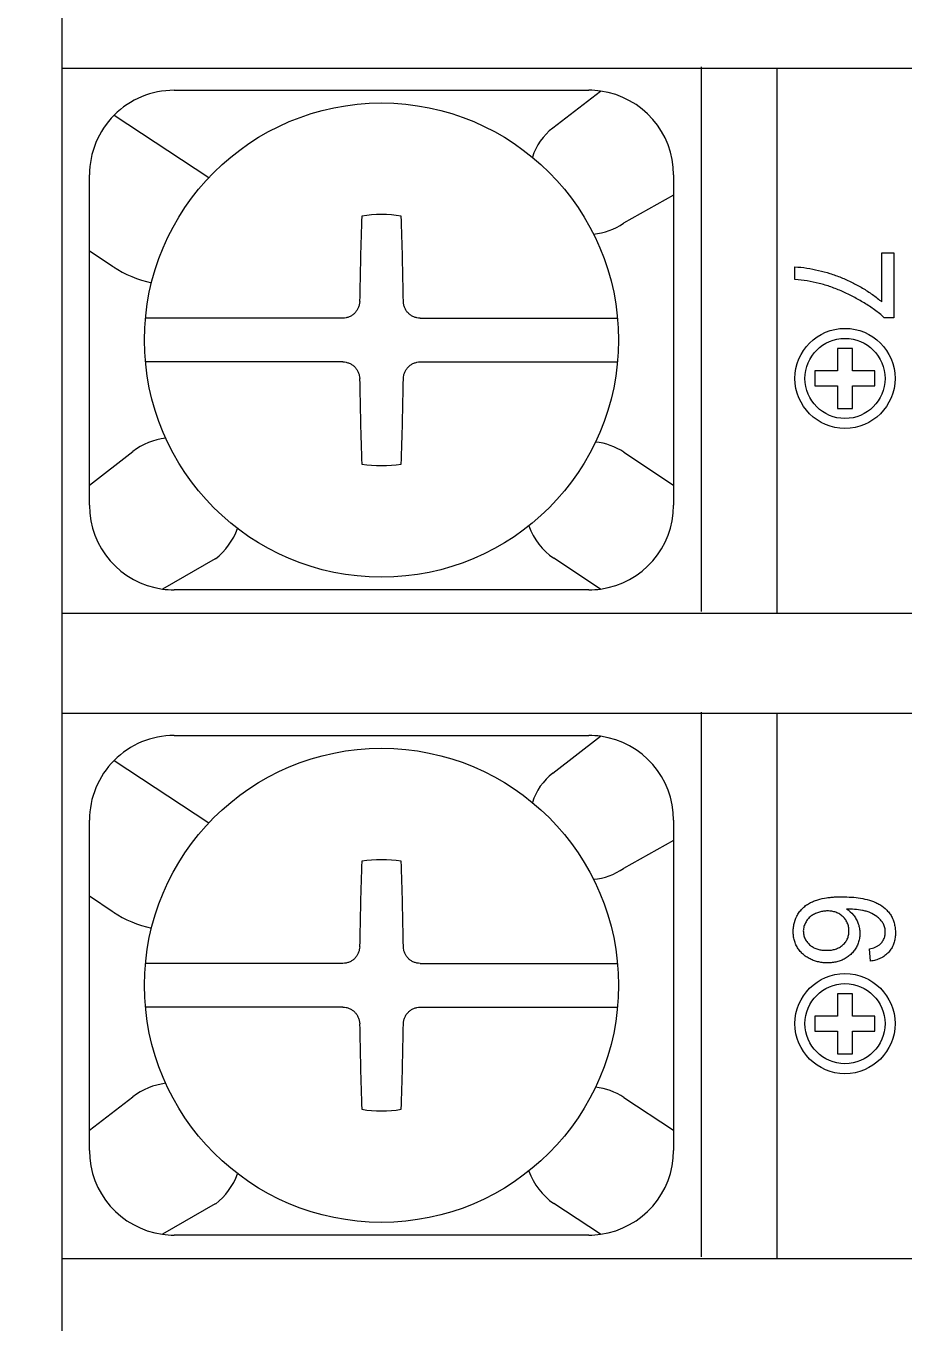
# Model space of a CAD drawing. Header units: millimetres. Extents: x 3555 to 3968, y -1583 to -1296.
# Drawn here: x 3705.1 to 3715.48, y -1423.97 to -1408.66 of the extents above; entities that cross this region are included whole.
import ezdxf

# ---------------------------------------------------------------- set-up
doc = ezdxf.new("R2010")
doc.units = ezdxf.units.MM
doc.styles.add('굴림', font='', dxfattribs={"width": 0.9})
doc.styles.get('굴림').set_extended_font_data('GulimChe')
doc.dimstyles.new('ISO-25', dxfattribs={"dimtxt": 1.7, "dimasz": 2, "dimexe": 1.25, "dimexo": 2, "dimtad": 1, "dimzin": 9, "dimdsep": 46, "dimtxsty": '굴림', "dimcen": 2.5, "dimclrd": 4, "dimclre": 4, "dimclrt": 4, "dimadec": 0, "dimazin": 0, "dimtfac": 1, "dimtmove": 0, "dimatfit": 3, "dimfxl": 1, "dimarcsym": 0})

msp = doc.modelspace()

# ---------------------------------------------------------------- linework, layer by layer
for p, q in [((3705.529, -1400.173), (3705.529, -1432.173)), ((3713.079, -1409.138), (3713.079, -1415.571)), ((3725.629, -1409.156), (3705.529, -1409.156)), ((3713.979, -1415.59), (3713.979, -1409.156)), ((3706.854, -1409.415), (3711.754, -1409.415)), ((3711.326, -1409.86), (3711.892, -1409.424)), ((3706.146, -1409.709), (3707.263, -1410.447)), ((3705.854, -1411.314), (3705.854, -1410.415)), ((3712.754, -1410.415), (3712.754, -1410.653)), ((3712.754, -1410.653), (3712.161, -1410.984)), ((3712.754, -1410.653), (3712.754, -1414.077)), ((3706.136, -1411.5), (3705.854, -1411.314)), ((3705.854, -1414.077), (3705.854, -1411.314)), ((3715.215, -1411.915), (3715.215, -1411.336)), ((3715.215, -1411.336), (3715.354, -1411.336)), ((3715.354, -1411.336), (3715.354, -1412.101)), ((3714.188, -1411.651), (3714.188, -1411.501)), ((3715.354, -1412.101), (3715.241, -1412.101)), ((3714.69, -1412.464), (3714.69, -1412.73)), ((3714.867, -1412.464), (3714.69, -1412.464)), ((3714.867, -1412.73), (3714.867, -1412.464)), ((3714.424, -1412.73), (3714.424, -1412.907)), ((3714.69, -1412.73), (3714.424, -1412.73)), ((3715.133, -1412.73), (3714.867, -1412.73)), ((3715.133, -1412.907), (3715.133, -1412.73)), ((3714.424, -1412.907), (3714.69, -1412.907)), ((3714.69, -1412.907), (3714.69, -1413.173)), ((3714.867, -1413.173), (3714.867, -1412.907)), ((3714.867, -1412.907), (3715.133, -1412.907)), ((3714.69, -1413.173), (3714.867, -1413.173)), ((3705.854, -1414.077), (3706.366, -1413.682)), ((3712.167, -1413.689), (3712.754, -1414.077)), ((3705.854, -1414.315), (3705.854, -1414.077)), ((3712.754, -1414.077), (3712.754, -1414.315)), ((3707.341, -1414.947), (3706.716, -1415.305)), ((3711.892, -1415.305), (3711.34, -1414.94)), ((3711.754, -1415.315), (3706.854, -1415.315)), ((3705.529, -1415.59), (3725.629, -1415.59)), ((3725.629, -1416.776), (3705.529, -1416.776)), ((3713.079, -1416.758), (3713.079, -1423.191)), ((3713.979, -1423.21), (3713.979, -1416.776)), ((3706.854, -1417.035), (3711.754, -1417.035)), ((3711.326, -1417.48), (3711.892, -1417.044)), ((3706.146, -1417.329), (3707.263, -1418.067)), ((3705.854, -1418.934), (3705.854, -1418.035)), ((3712.754, -1418.035), (3712.754, -1418.273)), ((3712.754, -1418.273), (3712.161, -1418.604)), ((3712.754, -1418.273), (3712.754, -1421.697)), ((3706.136, -1419.12), (3705.854, -1418.934)), ((3705.854, -1421.697), (3705.854, -1418.934)), ((3715.08, -1419.699), (3715.069, -1419.555)), ((3714.867, -1420.084), (3714.69, -1420.084)), ((3714.69, -1420.084), (3714.69, -1420.35)), ((3714.867, -1420.35), (3714.867, -1420.084)), ((3714.69, -1420.35), (3714.424, -1420.35)), ((3714.424, -1420.35), (3714.424, -1420.527)), ((3715.133, -1420.35), (3714.867, -1420.35)), ((3715.133, -1420.527), (3715.133, -1420.35)), ((3714.424, -1420.527), (3714.69, -1420.527)), ((3714.69, -1420.527), (3714.69, -1420.793)), ((3714.867, -1420.793), (3714.867, -1420.527)), ((3714.867, -1420.527), (3715.133, -1420.527)), ((3714.69, -1420.793), (3714.867, -1420.793)), ((3705.854, -1421.697), (3706.366, -1421.302)), ((3712.167, -1421.309), (3712.754, -1421.697)), ((3705.854, -1421.935), (3705.854, -1421.697)), ((3712.754, -1421.697), (3712.754, -1421.935)), ((3707.341, -1422.567), (3706.716, -1422.925)), ((3711.892, -1422.925), (3711.34, -1422.56)), ((3711.754, -1422.935), (3706.854, -1422.935)), ((3705.529, -1423.21), (3725.629, -1423.21))]:
    msp.add_line(p, q)
at = {"ltscale": 0.3}
for p, q in [((3708.848, -1412.106), (3706.516, -1412.106)), ((3709.759, -1412.106), (3712.092, -1412.106)), ((3708.848, -1412.623), (3706.516, -1412.623)), ((3709.759, -1412.623), (3712.092, -1412.623)), ((3708.848, -1419.726), (3706.516, -1419.726)), ((3709.759, -1419.726), (3712.092, -1419.726)), ((3708.848, -1420.243), (3706.516, -1420.243)), ((3709.759, -1420.243), (3712.092, -1420.243))]:
    msp.add_line(p, q, dxfattribs=at)
for centre, radius in [((3709.304, -1412.365), 2.8), ((3714.779, -1412.818), 0.591), ((3714.779, -1412.818), 0.473), ((3709.304, -1419.985), 2.8), ((3714.779, -1420.438), 0.591), ((3714.779, -1420.438), 0.473)]:
    msp.add_circle(centre, radius)
for centre, radius, start, end in [((3706.854, -1410.415), 1, 90, 135.0814), ((3711.754, -1410.415), 1, 82.0558, 90), ((3711.754, -1410.415), 1, 0, 82.0558), ((3706.854, -1410.415), 1, 135.0814, 180), ((3711.754, -1410.415), 0.7, 127.6139, 162.568), ((3709.304, -1412.365), 1.483, 80.9605, 99.0395), ((3711.754, -1410.415), 0.7, 274.4638, 305.5396), ((3706.854, -1410.415), 1.301, 236.5346, 258.1574), ((3706.854, -1414.315), 0.799, 97.163, 127.6139), ((3711.754, -1414.315), 0.75, 56.5346, 84.0409), ((3709.304, -1412.365), 1.483, 260.9605, 279.0395), ((3706.854, -1414.315), 1, 180, 262.0558), ((3711.754, -1414.315), 1, 277.9442, 0), ((3706.854, -1414.315), 0.799, 307.6139, 339.8732), ((3711.754, -1414.315), 0.75, 198.9259, 236.5346), ((3706.854, -1414.315), 1, 262.0558, 270), ((3711.754, -1414.315), 1, 270, 277.9442), ((3706.854, -1418.035), 1, 90, 135.0814), ((3711.754, -1418.035), 1, 82.0558, 90), ((3711.754, -1418.035), 1, 0, 82.0558), ((3706.854, -1418.035), 1, 135.0814, 180), ((3711.754, -1418.035), 0.7, 127.6139, 162.568), ((3709.304, -1419.985), 1.483, 80.9605, 99.0395), ((3711.754, -1418.035), 0.7, 274.4638, 305.5396), ((3706.854, -1418.035), 1.301, 236.5346, 258.1574), ((3706.854, -1421.935), 0.799, 97.163, 127.6139), ((3711.754, -1421.935), 0.75, 56.5346, 84.0409), ((3709.304, -1419.985), 1.483, 260.9605, 279.0395), ((3706.854, -1421.935), 1, 180, 262.0558), ((3711.754, -1421.935), 1, 277.9442, 0), ((3706.854, -1421.935), 0.799, 307.6139, 339.8732), ((3711.754, -1421.935), 0.75, 198.9259, 236.5346), ((3706.854, -1421.935), 1, 262.0558, 270), ((3711.754, -1421.935), 1, 270, 277.9442)]:
    msp.add_arc(centre, radius, start, end)
for centre, major_axis, start_param, end_param in [((3709.476, -1412.366), (0.039, 4.997), 1.273815, 1.479878), ((3709.132, -1412.366), (0.039, -4.997), 1.661715, 1.867778), ((3709.476, -1412.363), (-0.039, 4.997), 1.661715, 1.867778), ((3709.132, -1412.363), (-0.039, -4.997), 1.273815, 1.479878), ((3709.476, -1419.986), (0.039, 4.997), 1.273815, 1.479878), ((3709.132, -1419.986), (0.039, -4.997), 1.661715, 1.867778), ((3709.476, -1419.983), (-0.039, 4.997), 1.661715, 1.867778), ((3709.132, -1419.983), (-0.039, -4.997), 1.273815, 1.479878)]:
    msp.add_ellipse(centre, major_axis=major_axis, ratio=0.087156, start_param=start_param, end_param=end_param)
for points, knots in [([(3714.188, -1411.501), (3714.235, -1411.502), (3714.282, -1411.507), (3714.375, -1411.521), (3714.42, -1411.531), (3714.511, -1411.552), (3714.556, -1411.564), (3714.623, -1411.585), (3714.646, -1411.593), (3714.69, -1411.609), (3714.712, -1411.617), (3714.777, -1411.644), (3714.82, -1411.663), (3714.883, -1411.694), (3714.924, -1411.716), (3714.965, -1411.739), (3715.026, -1411.775), (3715.065, -1411.8), (3715.142, -1411.854), (3715.179, -1411.884), (3715.215, -1411.915)], [0, 0, 0, 0, 0.125, 0.125, 0.25, 0.25, 0.375, 0.375, 0.4375, 0.4375, 0.5, 0.5, 0.625, 0.625, 0.6875, 0.75, 0.75, 0.875, 0.875, 1, 1, 1, 1]), ([(3715.241, -1412.101), (3715.206, -1412.067), (3715.168, -1412.037), (3715.089, -1411.979), (3715.049, -1411.953), (3714.986, -1411.914), (3714.965, -1411.902), (3714.923, -1411.878), (3714.902, -1411.866), (3714.837, -1411.832), (3714.793, -1411.811), (3714.704, -1411.772), (3714.659, -1411.754), (3714.59, -1411.73), (3714.567, -1411.722), (3714.521, -1411.708), (3714.498, -1411.702), (3714.381, -1411.672), (3714.286, -1411.657), (3714.188, -1411.651)], [0, 0, 0, 0, 0.125, 0.125, 0.25, 0.25, 0.3125, 0.3125, 0.375, 0.375, 0.5, 0.5, 0.625, 0.625, 0.6875, 0.6875, 0.75, 0.75, 1, 1, 1, 1]), ([(3709.046, -1411.909), (3709.045, -1411.922), (3709.044, -1411.935), (3709.04, -1411.953), (3709.038, -1411.96), (3709.034, -1411.972), (3709.032, -1411.978), (3709.025, -1411.996), (3709.019, -1412.007), (3709.004, -1412.028), (3708.996, -1412.039), (3708.978, -1412.057), (3708.968, -1412.065), (3708.952, -1412.076), (3708.946, -1412.079), (3708.935, -1412.085), (3708.929, -1412.088), (3708.911, -1412.096), (3708.899, -1412.099), (3708.874, -1412.105), (3708.861, -1412.106), (3708.848, -1412.106)], [0, 0, 0, 0, 0.125, 0.125, 0.1875, 0.1875, 0.25, 0.25, 0.375, 0.375, 0.5, 0.5, 0.625, 0.625, 0.6875, 0.6875, 0.75, 0.75, 0.875, 0.875, 1, 1, 1, 1]), ([(3709.759, -1412.106), (3709.747, -1412.106), (3709.734, -1412.105), (3709.715, -1412.101), (3709.709, -1412.099), (3709.697, -1412.095), (3709.69, -1412.093), (3709.673, -1412.086), (3709.661, -1412.079), (3709.64, -1412.065), (3709.63, -1412.057), (3709.612, -1412.039), (3709.603, -1412.029), (3709.593, -1412.013), (3709.589, -1412.007), (3709.583, -1411.996), (3709.58, -1411.99), (3709.573, -1411.972), (3709.569, -1411.96), (3709.564, -1411.935), (3709.562, -1411.922), (3709.562, -1411.909)], [0, 0, 0, 0, 0.125, 0.125, 0.1875, 0.1875, 0.25, 0.25, 0.375, 0.375, 0.5, 0.5, 0.625, 0.625, 0.6875, 0.6875, 0.75, 0.75, 0.875, 0.875, 1, 1, 1, 1]), ([(3708.848, -1412.623), (3708.861, -1412.623), (3708.874, -1412.624), (3708.892, -1412.628), (3708.899, -1412.63), (3708.911, -1412.634), (3708.917, -1412.636), (3708.935, -1412.644), (3708.946, -1412.65), (3708.968, -1412.664), (3708.978, -1412.672), (3708.996, -1412.691), (3709.004, -1412.7), (3709.015, -1412.717), (3709.018, -1412.722), (3709.024, -1412.733), (3709.027, -1412.739), (3709.035, -1412.757), (3709.039, -1412.769), (3709.044, -1412.795), (3709.045, -1412.807), (3709.046, -1412.82)], [0, 0, 0, 0, 0.125, 0.125, 0.1875, 0.1875, 0.25, 0.25, 0.375, 0.375, 0.5, 0.5, 0.625, 0.625, 0.6875, 0.6875, 0.75, 0.75, 0.875, 0.875, 1, 1, 1, 1]), ([(3709.562, -1412.82), (3709.562, -1412.807), (3709.564, -1412.795), (3709.568, -1412.776), (3709.569, -1412.77), (3709.573, -1412.757), (3709.575, -1412.751), (3709.583, -1412.733), (3709.589, -1412.722), (3709.603, -1412.701), (3709.612, -1412.691), (3709.63, -1412.673), (3709.64, -1412.664), (3709.656, -1412.654), (3709.661, -1412.65), (3709.673, -1412.644), (3709.678, -1412.641), (3709.696, -1412.634), (3709.708, -1412.63), (3709.734, -1412.624), (3709.747, -1412.623), (3709.759, -1412.623)], [0, 0, 0, 0, 0.125, 0.125, 0.1875, 0.1875, 0.25, 0.25, 0.375, 0.375, 0.5, 0.5, 0.625, 0.625, 0.6875, 0.6875, 0.75, 0.75, 0.875, 0.875, 1, 1, 1, 1]), ([(3714.797, -1419.084), (3714.828, -1419.104), (3714.855, -1419.127), (3714.884, -1419.162), (3714.889, -1419.169), (3714.9, -1419.184), (3714.904, -1419.192), (3714.918, -1419.215), (3714.925, -1419.231), (3714.935, -1419.256), (3714.938, -1419.265), (3714.943, -1419.282), (3714.95, -1419.309), (3714.953, -1419.335), (3714.955, -1419.371), (3714.955, -1419.389), (3714.951, -1419.425), (3714.948, -1419.443), (3714.941, -1419.469), (3714.939, -1419.477), (3714.932, -1419.494), (3714.929, -1419.503), (3714.918, -1419.527), (3714.905, -1419.551), (3714.889, -1419.572), (3714.877, -1419.586), (3714.872, -1419.593), (3714.853, -1419.613), (3714.84, -1419.626), (3714.819, -1419.643), (3714.812, -1419.648), (3714.797, -1419.658), (3714.79, -1419.663), (3714.766, -1419.677), (3714.734, -1419.693), (3714.7, -1419.704), (3714.665, -1419.712), (3714.647, -1419.715), (3714.611, -1419.719), (3714.594, -1419.72), (3714.558, -1419.72), (3714.54, -1419.72), (3714.504, -1419.716), (3714.486, -1419.713), (3714.451, -1419.706), (3714.417, -1419.696), (3714.384, -1419.682), (3714.352, -1419.666), (3714.336, -1419.657), (3714.306, -1419.637), (3714.292, -1419.626), (3714.272, -1419.608), (3714.266, -1419.601), (3714.253, -1419.588), (3714.247, -1419.581), (3714.231, -1419.56), (3714.221, -1419.546), (3714.208, -1419.522), (3714.204, -1419.514), (3714.196, -1419.498), (3714.193, -1419.489), (3714.184, -1419.464), (3714.179, -1419.447), (3714.173, -1419.42), (3714.172, -1419.412), (3714.17, -1419.394), (3714.169, -1419.385), (3714.167, -1419.358), (3714.167, -1419.34), (3714.17, -1419.304), (3714.172, -1419.286), (3714.182, -1419.233), (3714.193, -1419.199), (3714.214, -1419.159), (3714.219, -1419.151), (3714.228, -1419.136), (3714.244, -1419.113), (3714.267, -1419.086), (3714.286, -1419.068), (3714.3, -1419.055), (3714.307, -1419.05), (3714.328, -1419.033), (3714.343, -1419.024), (3714.374, -1419.006), (3714.39, -1418.999), (3714.424, -1418.985), (3714.441, -1418.979), (3714.492, -1418.964), (3714.527, -1418.957), (3714.58, -1418.949), (3714.598, -1418.947), (3714.633, -1418.944), (3714.651, -1418.942), (3714.705, -1418.94), (3714.74, -1418.939), (3714.811, -1418.941), (3714.847, -1418.943), (3714.918, -1418.949), (3714.953, -1418.954), (3715.024, -1418.968), (3715.058, -1418.976), (3715.109, -1418.994), (3715.126, -1419), (3715.159, -1419.015), (3715.175, -1419.023), (3715.22, -1419.05), (3715.249, -1419.072), (3715.28, -1419.105), (3715.286, -1419.111), (3715.297, -1419.125), (3715.303, -1419.132), (3715.318, -1419.154), (3715.328, -1419.169), (3715.34, -1419.194), (3715.343, -1419.202), (3715.35, -1419.219), (3715.359, -1419.244), (3715.365, -1419.27), (3715.371, -1419.305), (3715.373, -1419.323), (3715.375, -1419.359), (3715.375, -1419.377), (3715.373, -1419.404), (3715.372, -1419.413), (3715.37, -1419.431), (3715.368, -1419.44), (3715.363, -1419.466), (3715.358, -1419.483), (3715.348, -1419.509), (3715.345, -1419.517), (3715.337, -1419.533), (3715.333, -1419.541), (3715.319, -1419.564), (3715.308, -1419.579), (3715.296, -1419.592)], [0, 0, 0, 0, 0.03125, 0.03125, 0.039062, 0.039062, 0.046875, 0.046875, 0.0625, 0.0625, 0.070312, 0.070312, 0.078125, 0.09375, 0.09375, 0.109375, 0.109375, 0.125, 0.125, 0.132812, 0.132812, 0.140625, 0.140625, 0.15625, 0.164062, 0.164062, 0.171875, 0.171875, 0.1875, 0.1875, 0.195312, 0.195312, 0.203125, 0.203125, 0.21875, 0.234375, 0.234375, 0.25, 0.25, 0.265625, 0.265625, 0.28125, 0.28125, 0.296875, 0.296875, 0.3125, 0.328125, 0.328125, 0.34375, 0.34375, 0.359375, 0.359375, 0.367187, 0.367187, 0.375, 0.375, 0.390625, 0.390625, 0.398437, 0.398437, 0.40625, 0.40625, 0.421875, 0.421875, 0.429687, 0.429687, 0.4375, 0.4375, 0.453125, 0.453125, 0.46875, 0.46875, 0.5, 0.5, 0.507812, 0.507812, 0.515625, 0.53125, 0.539062, 0.539062, 0.546875, 0.546875, 0.5625, 0.5625, 0.578125, 0.578125, 0.59375, 0.59375, 0.625, 0.625, 0.640625, 0.640625, 0.65625, 0.65625, 0.6875, 0.6875, 0.71875, 0.71875, 0.75, 0.75, 0.78125, 0.78125, 0.796875, 0.796875, 0.8125, 0.8125, 0.84375, 0.84375, 0.851562, 0.851562, 0.859375, 0.859375, 0.875, 0.875, 0.882812, 0.882812, 0.890625, 0.90625, 0.90625, 0.921875, 0.921875, 0.9375, 0.9375, 0.945312, 0.945312, 0.953125, 0.953125, 0.96875, 0.96875, 0.976563, 0.976563, 0.984375, 0.984375, 1, 1, 1, 1]), ([(3714.756, -1419.175), (3714.744, -1419.164), (3714.731, -1419.153), (3714.71, -1419.14), (3714.702, -1419.136), (3714.687, -1419.129), (3714.68, -1419.126), (3714.656, -1419.117), (3714.64, -1419.113), (3714.615, -1419.109), (3714.607, -1419.108), (3714.59, -1419.107), (3714.582, -1419.107), (3714.557, -1419.107), (3714.541, -1419.108), (3714.508, -1419.112), (3714.492, -1419.116), (3714.46, -1419.125), (3714.445, -1419.131), (3714.422, -1419.141), (3714.415, -1419.145), (3714.4, -1419.153), (3714.393, -1419.157), (3714.373, -1419.172), (3714.36, -1419.182), (3714.343, -1419.201), (3714.337, -1419.207), (3714.328, -1419.22), (3714.323, -1419.227), (3714.315, -1419.242), (3714.311, -1419.249), (3714.304, -1419.264), (3714.301, -1419.272), (3714.293, -1419.296), (3714.289, -1419.312), (3714.286, -1419.345), (3714.287, -1419.362), (3714.291, -1419.394), (3714.296, -1419.41), (3714.309, -1419.441), (3714.317, -1419.456), (3714.332, -1419.476), (3714.337, -1419.482), (3714.349, -1419.494), (3714.355, -1419.5), (3714.361, -1419.506)], [0, 0, 0, 0, 0.0625, 0.0625, 0.09375, 0.09375, 0.125, 0.125, 0.1875, 0.1875, 0.21875, 0.21875, 0.25, 0.25, 0.3125, 0.3125, 0.375, 0.375, 0.4375, 0.4375, 0.46875, 0.46875, 0.5, 0.5, 0.5625, 0.5625, 0.59375, 0.59375, 0.625, 0.625, 0.65625, 0.65625, 0.6875, 0.6875, 0.75, 0.75, 0.8125, 0.8125, 0.875, 0.875, 0.9375, 0.9375, 0.96875, 0.96875, 1, 1, 1, 1]), ([(3715.193, -1419.5), (3715.205, -1419.489), (3715.215, -1419.477), (3715.228, -1419.458), (3715.232, -1419.451), (3715.239, -1419.437), (3715.245, -1419.422), (3715.249, -1419.407), (3715.252, -1419.391), (3715.253, -1419.384), (3715.256, -1419.36), (3715.255, -1419.344), (3715.253, -1419.32), (3715.251, -1419.313), (3715.248, -1419.297), (3715.243, -1419.282), (3715.237, -1419.268), (3715.23, -1419.254), (3715.226, -1419.247), (3715.217, -1419.234), (3715.212, -1419.228), (3715.202, -1419.216), (3715.197, -1419.21), (3715.18, -1419.193), (3715.168, -1419.182), (3715.131, -1419.154), (3715.103, -1419.139), (3715.067, -1419.124), (3715.059, -1419.121), (3715.045, -1419.116), (3715.037, -1419.113), (3715.015, -1419.107), (3714.999, -1419.103), (3714.954, -1419.094), (3714.923, -1419.091), (3714.86, -1419.086), (3714.829, -1419.085), (3714.797, -1419.084)], [0, 0, 0, 0, 0.0625, 0.0625, 0.09375, 0.09375, 0.125, 0.15625, 0.15625, 0.1875, 0.1875, 0.25, 0.25, 0.28125, 0.28125, 0.3125, 0.34375, 0.34375, 0.375, 0.375, 0.40625, 0.40625, 0.4375, 0.4375, 0.5, 0.5, 0.625, 0.625, 0.65625, 0.65625, 0.6875, 0.6875, 0.75, 0.75, 0.875, 0.875, 1, 1, 1, 1]), ([(3714.361, -1419.506), (3714.374, -1419.517), (3714.394, -1419.531), (3714.416, -1419.543), (3714.431, -1419.549), (3714.439, -1419.552), (3714.463, -1419.56), (3714.479, -1419.564), (3714.511, -1419.569), (3714.528, -1419.571), (3714.561, -1419.572), (3714.578, -1419.572), (3714.611, -1419.57), (3714.627, -1419.567), (3714.66, -1419.56), (3714.676, -1419.555), (3714.699, -1419.545), (3714.706, -1419.542), (3714.721, -1419.533), (3714.728, -1419.529), (3714.748, -1419.514), (3714.76, -1419.503), (3714.777, -1419.485), (3714.782, -1419.478), (3714.792, -1419.465), (3714.8, -1419.451), (3714.808, -1419.436), (3714.814, -1419.42), (3714.816, -1419.412), (3714.823, -1419.388), (3714.825, -1419.372), (3714.826, -1419.347), (3714.826, -1419.338), (3714.826, -1419.322), (3714.824, -1419.305), (3714.821, -1419.289), (3714.817, -1419.273), (3714.814, -1419.265), (3714.805, -1419.242), (3714.797, -1419.227), (3714.779, -1419.2), (3714.768, -1419.187), (3714.756, -1419.175)], [0, 0, 0, 0, 0.0625, 0.09375, 0.09375, 0.125, 0.125, 0.1875, 0.1875, 0.25, 0.25, 0.3125, 0.3125, 0.375, 0.375, 0.4375, 0.4375, 0.46875, 0.46875, 0.5, 0.5, 0.5625, 0.5625, 0.59375, 0.59375, 0.625, 0.65625, 0.65625, 0.6875, 0.6875, 0.75, 0.75, 0.78125, 0.78125, 0.8125, 0.84375, 0.84375, 0.875, 0.875, 0.9375, 0.9375, 1, 1, 1, 1]), ([(3709.046, -1419.529), (3709.045, -1419.542), (3709.044, -1419.555), (3709.04, -1419.573), (3709.038, -1419.58), (3709.034, -1419.592), (3709.032, -1419.598), (3709.025, -1419.616), (3709.019, -1419.627), (3709.004, -1419.648), (3708.996, -1419.659), (3708.978, -1419.677), (3708.968, -1419.685), (3708.952, -1419.696), (3708.946, -1419.699), (3708.935, -1419.705), (3708.929, -1419.708), (3708.911, -1419.716), (3708.899, -1419.719), (3708.874, -1419.725), (3708.861, -1419.726), (3708.848, -1419.726)], [0, 0, 0, 0, 0.125, 0.125, 0.1875, 0.1875, 0.25, 0.25, 0.375, 0.375, 0.5, 0.5, 0.625, 0.625, 0.6875, 0.6875, 0.75, 0.75, 0.875, 0.875, 1, 1, 1, 1]), ([(3709.759, -1419.726), (3709.747, -1419.726), (3709.734, -1419.725), (3709.715, -1419.721), (3709.709, -1419.719), (3709.697, -1419.715), (3709.69, -1419.713), (3709.673, -1419.706), (3709.661, -1419.699), (3709.64, -1419.685), (3709.63, -1419.677), (3709.612, -1419.659), (3709.603, -1419.649), (3709.593, -1419.633), (3709.589, -1419.627), (3709.583, -1419.616), (3709.58, -1419.61), (3709.573, -1419.592), (3709.569, -1419.58), (3709.564, -1419.555), (3709.562, -1419.542), (3709.562, -1419.529)], [0, 0, 0, 0, 0.125, 0.125, 0.1875, 0.1875, 0.25, 0.25, 0.375, 0.375, 0.5, 0.5, 0.625, 0.625, 0.6875, 0.6875, 0.75, 0.75, 0.875, 0.875, 1, 1, 1, 1]), ([(3715.069, -1419.555), (3715.091, -1419.55), (3715.113, -1419.544), (3715.145, -1419.531), (3715.155, -1419.526), (3715.175, -1419.515), (3715.184, -1419.508), (3715.193, -1419.5)], [0, 0, 0, 0, 0.5, 0.5, 0.75, 0.75, 1, 1, 1, 1]), ([(3715.296, -1419.592), (3715.282, -1419.608), (3715.267, -1419.622), (3715.234, -1419.647), (3715.217, -1419.657), (3715.189, -1419.67), (3715.18, -1419.674), (3715.16, -1419.681), (3715.151, -1419.685), (3715.121, -1419.693), (3715.101, -1419.697), (3715.08, -1419.699)], [0, 0, 0, 0, 0.25, 0.25, 0.5, 0.5, 0.625, 0.625, 0.75, 0.75, 1, 1, 1, 1]), ([(3708.848, -1420.243), (3708.861, -1420.243), (3708.874, -1420.244), (3708.892, -1420.248), (3708.899, -1420.25), (3708.911, -1420.254), (3708.917, -1420.256), (3708.935, -1420.264), (3708.946, -1420.27), (3708.968, -1420.284), (3708.978, -1420.292), (3708.996, -1420.311), (3709.004, -1420.32), (3709.015, -1420.337), (3709.018, -1420.342), (3709.024, -1420.353), (3709.027, -1420.359), (3709.035, -1420.377), (3709.039, -1420.389), (3709.044, -1420.415), (3709.045, -1420.427), (3709.046, -1420.44)], [0, 0, 0, 0, 0.125, 0.125, 0.1875, 0.1875, 0.25, 0.25, 0.375, 0.375, 0.5, 0.5, 0.625, 0.625, 0.6875, 0.6875, 0.75, 0.75, 0.875, 0.875, 1, 1, 1, 1]), ([(3709.562, -1420.44), (3709.562, -1420.427), (3709.564, -1420.415), (3709.568, -1420.396), (3709.569, -1420.39), (3709.573, -1420.377), (3709.575, -1420.371), (3709.583, -1420.353), (3709.589, -1420.342), (3709.603, -1420.321), (3709.612, -1420.311), (3709.63, -1420.293), (3709.64, -1420.284), (3709.656, -1420.274), (3709.661, -1420.27), (3709.673, -1420.264), (3709.678, -1420.261), (3709.696, -1420.254), (3709.708, -1420.25), (3709.734, -1420.244), (3709.747, -1420.243), (3709.759, -1420.243)], [0, 0, 0, 0, 0.125, 0.125, 0.1875, 0.1875, 0.25, 0.25, 0.375, 0.375, 0.5, 0.5, 0.625, 0.625, 0.6875, 0.6875, 0.75, 0.75, 0.875, 0.875, 1, 1, 1, 1])]:
    msp.add_open_spline(points, degree=3, knots=knots)

# ---------------------------------------------------------------- leaders
msp.add_leader([(3686.714, -1421.823), (3697.832, -1439.292), (3708.994, -1439.292)], dimstyle='ISO-25', override={"dimasz": 2}, dxfattribs=at)

doc.saveas('drawing.dxf')
